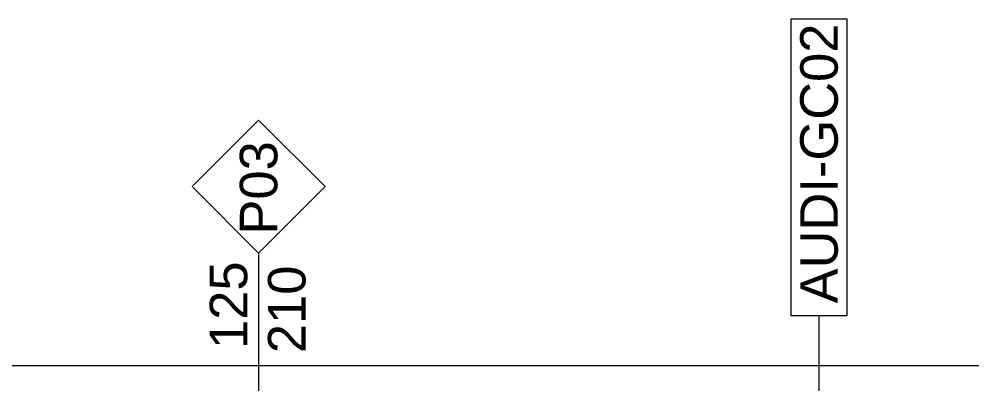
# Model space of a CAD drawing. Extents: x -2598 to 23780, y 0 to 8114.
# Drawn here: x 20245 to 20498.5, y 2860.1 to 2957.3 of the extents above; entities that cross this region are included whole.
import ezdxf
from ezdxf.enums import TextEntityAlignment as Align

# ---------------------------------------------------------------- set-up
doc = ezdxf.new("R2010")
doc.units = 0
doc.header["$LTSCALE"] = 25
doc.header["$MEASUREMENT"] = 0
doc.layers.get('0').update_dxf_attribs({"color": 9, "lineweight": 9})
doc.layers.add('06C', color=9, linetype='Continuous', lineweight=9)
doc.layers.add('22', color=8, linetype='Continuous', lineweight=9)
doc.styles.add('Arial', font='arial.ttf', dxfattribs={"height": 2.5})

# ---------------------------------------------------------------- blocks, each defined once
blk = doc.blocks.new('0_windowno')
for points in [[(0, 3.536), (-3.536, 0), (0, -3.536), (3.536, 0), (0, 3.536)], [(3.536, 0), (11.536, 0)]]:
    blk.add_lwpolyline(points)
at = {"style": 'Arial'}
blk.add_attdef('GENISLIK', text='', height=2, dxfattribs=at).set_placement((4.036, 0), align=Align.BOTTOM_LEFT)
blk.add_attdef('PENCERENO', text='', height=2, dxfattribs=at).set_placement((0, 0), align=Align.MIDDLE_CENTER)
blk.add_attdef('YUKSEKLIK', text='', height=2, dxfattribs=at).set_placement((4.036, -0.5), align=Align.TOP_LEFT)
blk = doc.blocks.new('0_wallno')
blk.add_lwpolyline([(-7.84, 1.5), (7.942, 1.5), (7.942, -1.5), (-7.84, -1.5)], close=True)
blk.add_lwpolyline([(7.942, 0), (16.132, 0)])
at = {"style": 'Arial'}
blk.add_attdef('GENISLIK', text='', height=2, dxfattribs=at).set_placement((8.442, 0), align=Align.BOTTOM_LEFT)
blk.add_attdef('DUVARNO', text='', height=2, dxfattribs=at).set_placement((0, 0), align=Align.MIDDLE_CENTER)
blk.add_attdef('YUKSEKLIK', text='', height=2, dxfattribs=at).set_placement((8.442, -0.5), align=Align.TOP_LEFT)
blk = doc.blocks.new('KAPI KODLARI ÇATI KATI')
at = {"layer": '22'}
ref = blk.add_blockref('0_wallno', (20457.81, 2918.09), dxfattribs=dict(at, xscale=-5, yscale=5, zscale=5, rotation=90))
ref.add_attrib('DUVARNO', 'AUDI-GC02', dxfattribs={"layer": '0', "height": 10, "rotation": 90, "style": 'Arial'}).set_placement((20457.81, 2918.83), align=Align.MIDDLE_CENTER)
ref = blk.add_blockref('0_windowno', (20308.72, 2912.67), dxfattribs=dict(at, xscale=-5, yscale=5, zscale=5, rotation=90))
ref.add_attrib('PENCERENO', 'P03', dxfattribs={"layer": '0', "height": 10, "rotation": 90, "style": 'Arial'}).set_placement((20308.72, 2912.33), align=Align.MIDDLE_CENTER)
ref.add_attrib('GENISLIK', '125', dxfattribs={"layer": '0', "height": 10, "rotation": 90, "style": 'Arial'}).set_placement((20308.72, 2869.44), align=Align.BOTTOM_LEFT)
ref.add_attrib('YUKSEKLIK', '210', dxfattribs={"layer": '0', "height": 10, "rotation": 90, "style": 'Arial'}).set_placement((20311.22, 2868.33), align=Align.TOP_LEFT)
blk = doc.blocks.new('ÇATI KATI PLANI')
at = {"layer": '06C'}
blk.add_lwpolyline([(18957.5, 1124.33), (18957.5, 1124.33), (18957.5, 2865), (22657.5, 2865), (22657.49, 2206.39)], dxfattribs=at)
blk.add_lwpolyline([(18957.5, 1124.33), (18957.5, 1124.33), (18957.5, 2865), (22657.5, 2865), (22657.49, 2206.39)], dxfattribs=at)
blk.add_lwpolyline([(22657.49, 285), (18957.5, 285), (18957.5, 2865), (22657.5, 2865)], close=True, dxfattribs=at)

msp = doc.modelspace()

# ---------------------------------------------------------------- block references
msp.add_blockref('ÇATI KATI PLANI', (0, 0))
at = {"layer": '22'}
msp.add_blockref('KAPI KODLARI ÇATI KATI', (0, 0), dxfattribs=at)

doc.saveas('drawing.dxf')
